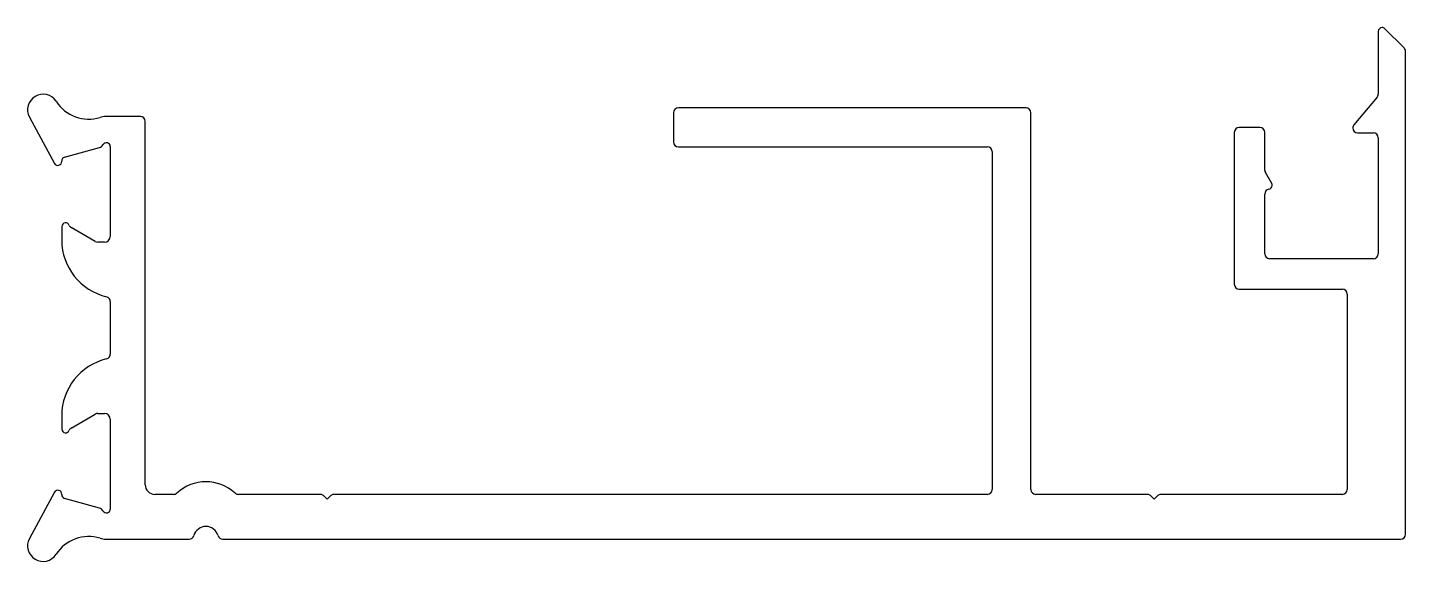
# Model space of a CAD drawing. Extents: x -29.5 to 41.5, y 15.5 to 43.
import ezdxf

# ---------------------------------------------------------------- set-up
doc = ezdxf.new("R2010")
doc.units = 0
doc.layers.get('0').update_dxf_attribs({"linetype": 'CONTINUOUS'})

msp = doc.modelspace()

# ---------------------------------------------------------------- linework, layer by layer
for p, q in [((40.062, 42.845), (40.062, 39.62)), ((41.389, 42.001), (40.404, 42.986)), ((41.462, 16.932), (41.462, 41.824)), ((40.003, 39.457), (38.807, 38.031)), ((-29.451, 38.43), (-28.16, 36.046)), ((-23.734, 38.46), (-25.515, 38.46)), ((3.743, 38.652), (3.743, 37.152)), ((21.913, 38.902), (3.993, 38.902)), ((22.163, 19.237), (22.163, 38.652)), ((-23.484, 19.487), (-23.484, 38.21)), ((32.642, 37.645), (32.642, 29.812)), ((33.962, 37.895), (32.892, 37.895)), ((34.212, 35.699), (34.212, 37.645)), ((38.999, 37.621), (39.808, 37.621)), ((40.062, 37.367), (40.062, 31.382)), ((-27.638, 36.367), (-25.844, 36.86)), ((-25.284, 36.911), (-25.284, 32.285)), ((3.993, 36.902), (19.913, 36.902)), ((20.163, 36.652), (20.163, 19.237)), ((34.57, 35.013), (34.246, 35.574)), ((34.212, 31.386), (34.212, 34.46)), ((-27.784, 32.785), (-27.784, 32.092)), ((-26.068, 32.025), (-27.305, 32.739)), ((-25.584, 31.985), (-25.918, 31.985)), ((39.812, 31.132), (34.466, 31.132)), ((32.892, 29.562), (38.212, 29.562)), ((38.462, 29.312), (38.462, 19.237)), ((-25.284, 28.93), (-25.284, 26.212)), ((-27.784, 23.05), (-27.784, 22.357)), ((-27.305, 22.403), (-26.068, 23.117)), ((-25.918, 23.157), (-25.584, 23.157)), ((-25.284, 22.857), (-25.284, 18.231)), ((-28.16, 19.096), (-29.451, 16.712)), ((-25.844, 18.282), (-27.638, 18.775)), ((-22.024, 18.987), (-22.984, 18.987)), ((-14.444, 18.987), (-18.684, 18.987)), ((-14.11, 18.737), (-14.3, 18.928)), ((-13.919, 18.928), (-14.11, 18.737)), ((19.913, 18.987), (-13.775, 18.987)), ((28.179, 18.987), (22.413, 18.987)), ((28.513, 18.737), (28.322, 18.928)), ((28.703, 18.928), (28.513, 18.737)), ((38.212, 18.987), (28.847, 18.987)), ((-25.515, 16.682), (-21.214, 16.682)), ((-19.489, 16.682), (41.212, 16.682))]:
    msp.add_line(p, q)
for centre, radius, start, end in [((40.262, 42.845), 0.2, 90, 180), ((40.262, 42.845), 0.2, 45, 90), ((41.212, 41.824), 0.25, 0, 45), ((-28.747, 38.811), 0.8, 32.80616, 208.43642), ((-26.394, 40.328), 2, 212.80616, 287.02886), ((39.808, 39.62), 0.254, 319.99999, 360), ((-25.515, 37.46), 1, 90, 107.02886), ((-23.734, 38.21), 0.25, 360, 90), ((3.993, 38.652), 0.25, 90, 180), ((21.913, 38.652), 0.25, 360, 90), ((32.892, 37.645), 0.25, 90, 180), ((33.962, 37.645), 0.25, 360, 90), ((38.999, 37.871), 0.25, 139.99999, 180), ((38.999, 37.871), 0.25, 180, 270), ((-25.924, 37.149), 0.3, 285.35742, 331.60102), ((-25.484, 36.911), 0.2, 360, 151.60102), ((3.993, 37.152), 0.25, 180, 270), ((39.808, 37.367), 0.254, 360, 90), ((-27.585, 36.174), 0.2, 105.35742, 184.6891), ((19.913, 36.652), 0.25, 360, 90), ((-27.984, 36.141), 0.2, 208.43642, 4.6891), ((34.462, 35.699), 0.25, 180, 210.00001), ((34.394, 34.912), 0.203, 279.13714, 0), ((34.394, 34.912), 0.203, 360, 30.00001), ((34.466, 34.46), 0.254, 99.13714, 180), ((-27.584, 32.785), 0.2, 18.59039, 180), ((-27.205, 32.912), 0.2, 198.59039, 239.99998), ((-24.784, 32.092), 3, 180, 256.65757), ((-25.918, 32.285), 0.3, 239.99998, 270), ((-25.584, 32.285), 0.3, 270, 360), ((34.466, 31.386), 0.254, 180, 270), ((39.812, 31.382), 0.25, 270, 360), ((-25.534, 28.93), 0.25, 0, 76.65757), ((32.892, 29.812), 0.25, 180, 270), ((38.212, 29.312), 0.25, 360, 90), ((-24.784, 23.05), 3, 103.34243, 180), ((-25.534, 26.212), 0.25, 283.34243, 360), ((-25.918, 22.857), 0.3, 90, 120.00002), ((-25.584, 22.857), 0.3, 0, 90), ((-27.584, 22.357), 0.2, 180, 341.40961), ((-27.205, 22.23), 0.2, 120.00002, 161.40961), ((-27.984, 19.001), 0.2, 355.3109, 151.56358), ((-22.984, 19.487), 0.5, 180, 270), ((-20.354, 17.417), 2.22, 47.4631, 132.53689), ((19.913, 19.237), 0.25, 270, 360), ((22.413, 19.237), 0.25, 180, 270), ((38.212, 19.237), 0.25, 270, 360), ((-27.585, 18.968), 0.2, 175.3109, 254.64258), ((-22.024, 19.237), 0.25, 270, 312.53689), ((-18.684, 19.237), 0.25, 227.4631, 270), ((-14.444, 18.784), 0.203, 45, 90), ((-13.775, 18.784), 0.203, 90, 135), ((28.179, 18.784), 0.203, 45, 90), ((28.847, 18.784), 0.203, 90, 135), ((-25.924, 17.993), 0.3, 28.39898, 74.64258), ((-25.484, 18.231), 0.2, 208.39898, 0), ((-20.354, 16.682), 0.65, 16.1235, 163.87238), ((-28.747, 16.331), 0.8, 151.56358, 327.19384), ((-26.394, 14.814), 2, 72.97114, 147.19384), ((-25.515, 17.682), 1, 252.97114, 270), ((-21.219, 16.932), 0.25, 271.011, 343.87238), ((-19.49, 16.932), 0.25, 196.13092, 270.01211), ((41.212, 16.932), 0.25, 270, 0)]:
    msp.add_arc(centre, radius, start, end)

doc.saveas('drawing.dxf')
